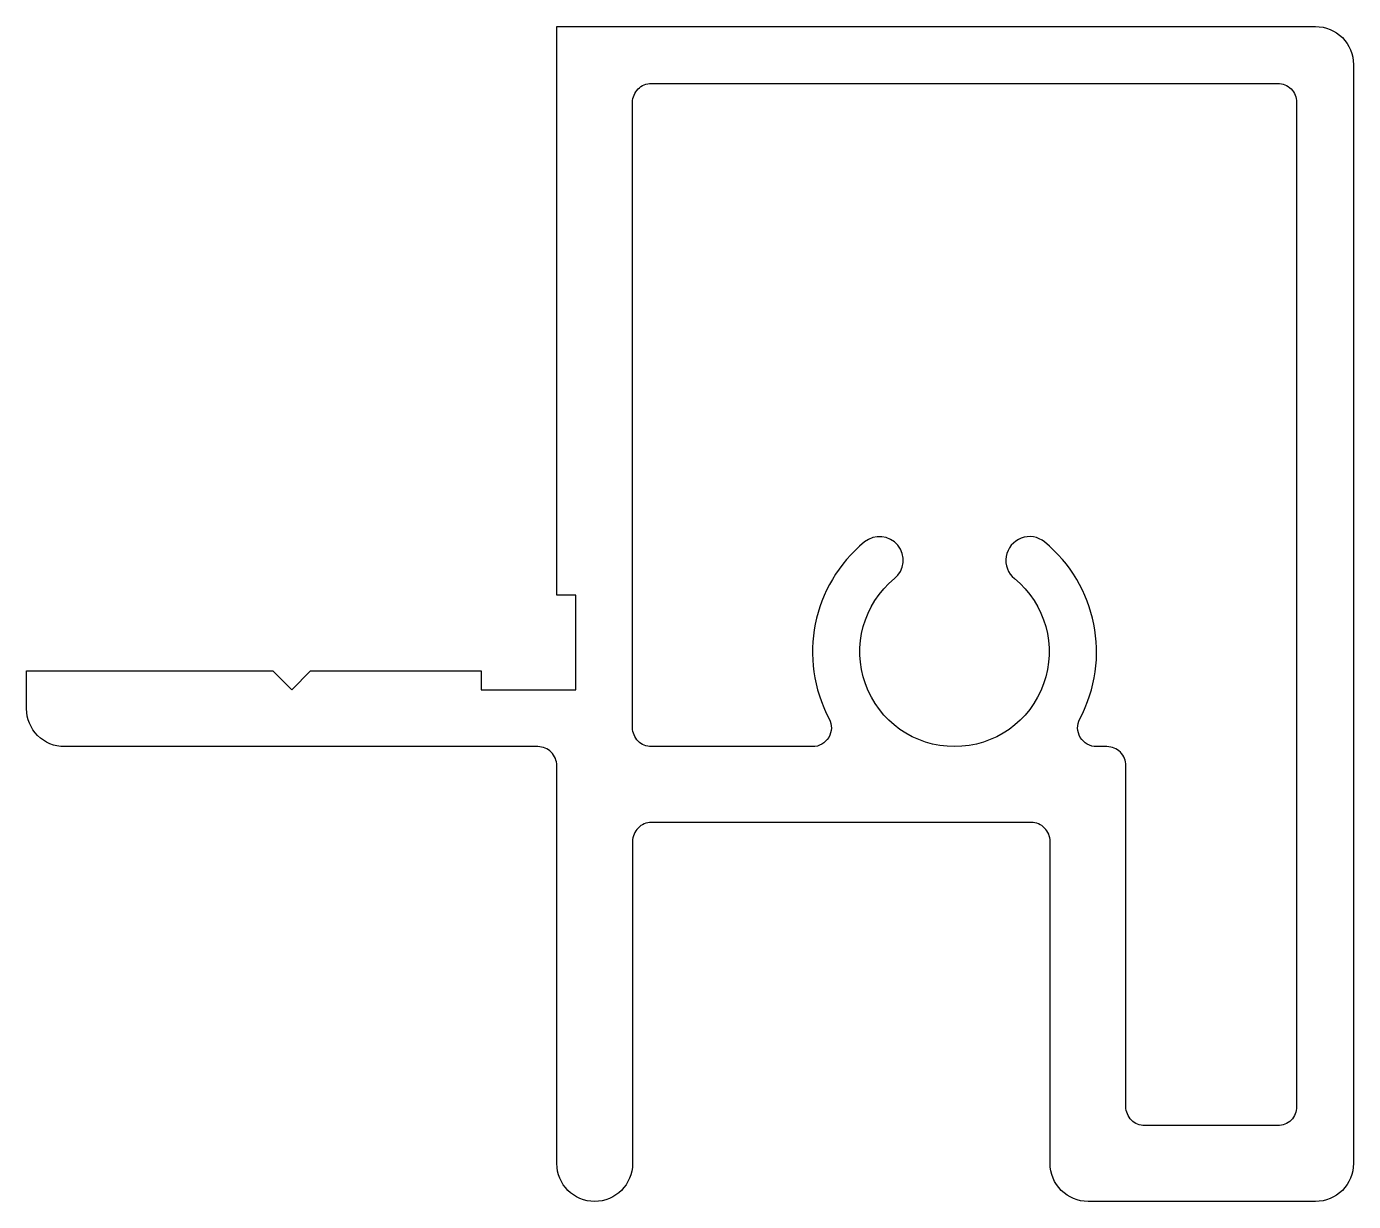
# Model space of a CAD drawing. Extents: x 640.6 to 675.6, y 401.2 to 432.2.
import ezdxf

# ---------------------------------------------------------------- set-up
doc = ezdxf.new("R2010")
doc.units = 0
doc.layers.get('0').update_dxf_attribs({"linetype": 'CONTINUOUS'})

msp = doc.modelspace()

# ---------------------------------------------------------------- linework, layer by layer
for points in [[(654.615, 402.177), (654.615, 412.677, 0.414214), (654.115, 413.177), (641.615, 413.177, -0.414214), (640.615, 414.177), (640.615, 415.177), (647.115, 415.177), (647.615, 414.677), (648.115, 415.177), (652.615, 415.177), (652.615, 414.677), (655.115, 414.677), (655.115, 417.177), (654.615, 417.177), (654.615, 432.177), (674.648, 432.177, -0.414214), (675.648, 431.177), (675.648, 402.177, -0.414214), (674.648, 401.177), (668.64, 401.177, -0.414214), (667.64, 402.177), (667.64, 410.677, 0.414214), (667.14, 411.177), (657.115, 411.177, 0.414214), (656.615, 410.677), (656.615, 402.177, -1)], [(669.14, 413.177), (668.865, 413.177, -0.56619), (668.424, 413.912, 0.357645), (667.493, 418.577, 1), (666.7, 417.61, -2.796344), (663.53, 417.61, 1), (662.737, 418.577, 0.357645), (661.806, 413.912, -0.56619), (661.365, 413.177), (657.115, 413.177, -0.414214), (656.615, 413.677), (656.615, 430.177, -0.414214), (657.115, 430.677), (673.648, 430.677, -0.414214), (674.148, 430.177), (674.148, 403.677, -0.414214), (673.648, 403.177), (670.14, 403.177, -0.414214), (669.64, 403.677), (669.64, 412.677, 0.414214)]]:
    msp.add_lwpolyline(points, format="xyb", close=True)

doc.saveas('drawing.dxf')
